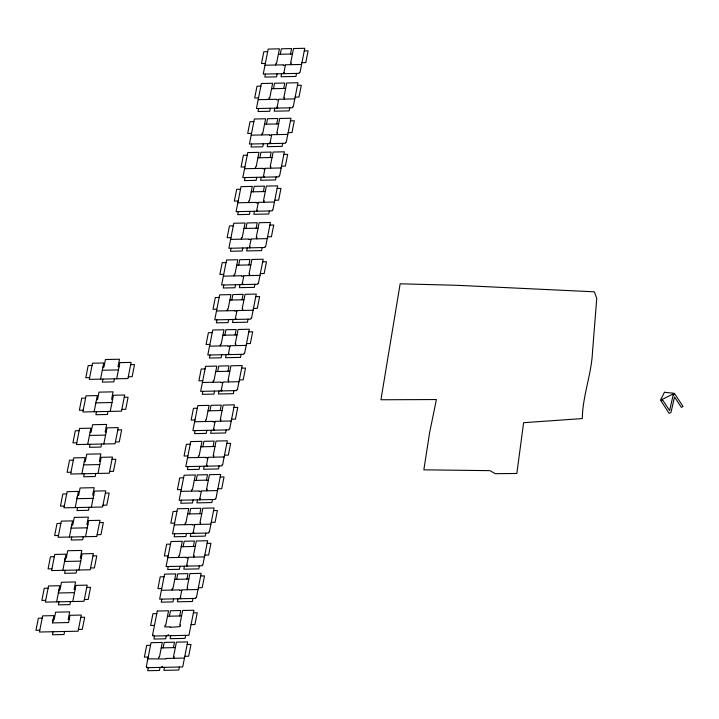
<?xml version="1.0" encoding="UTF-8"?>
<svg xmlns="http://www.w3.org/2000/svg" width="719" height="719" viewBox="0 0 719 719"><rect width="100%" height="100%" fill="white"/><g stroke="black" fill="none" stroke-linecap="round" stroke-linejoin="round"><path stroke-width="1.08" d="M52.46 622.897L53.889 615.626L42.628 615.868L39.437 632.019L78.092 631.201L81.283 615.051L70.022 615.293L68.584 622.555L52.46 622.897L53.098 619.67L54.123 619.643L55.597 612.175L69.671 611.878L68.197 619.347L69.222 619.329M56.603 601.875L59.794 585.724L48.533 585.958L45.342 602.109L83.997 601.291L87.179 585.14L75.917 585.383L72.736 601.533M62.823 570.338L66.013 554.187L54.752 554.43L51.561 570.58L90.217 569.763L93.407 553.612L82.137 553.846L78.955 569.996M69.392 537.039L72.583 520.889L61.322 521.122L58.131 537.273L96.786 536.464L99.977 520.313L88.707 520.547L85.525 536.698M75.207 507.578L78.398 491.428L67.128 491.661L63.946 507.821L102.601 507.003L105.783 490.852L94.522 491.086L91.34 507.237M81.876 473.794L85.058 457.644L73.796 457.877L70.615 474.028L109.27 473.21L112.452 457.059L101.19 457.302L98 473.453M87.691 444.333L90.873 428.182L79.611 428.416L76.421 444.567L115.076 443.749L118.267 427.598L107.005 427.841L103.815 443.991M94.117 411.744L97.299 395.594L86.037 395.827L82.856 411.978L121.511 411.169L124.693 395.019L113.431 395.252L110.241 411.403M100.552 379.129L103.734 362.978L92.472 363.221L89.291 379.371L127.946 378.553L131.128 362.403L119.866 362.637L116.676 378.787M53.071 631.731L52.478 634.76L63.991 634.518L64.593 631.489M58.976 601.821L58.374 604.85L69.896 604.607L70.489 601.578M65.195 570.293L64.593 573.322L76.115 573.079L76.717 570.05M71.765 536.985L71.163 540.014L82.685 539.771L83.287 536.742M77.58 507.533L76.978 510.553L88.5 510.31L89.093 507.281M84.24 473.74L83.647 476.769L95.169 476.526L95.762 473.497M90.055 444.279L89.462 447.308L100.975 447.065L101.577 444.036M96.481 411.69L95.888 414.719L107.41 414.477L108.003 411.448M102.916 379.084L102.323 382.113L113.845 381.87L114.438 378.841M148.312 667.672L147.71 670.701L159.447 670.459L160.04 667.43M154.558 636.009L153.956 639.038L165.694 638.796L166.287 635.767M161.838 599.125L161.236 602.154L172.973 601.902L173.567 598.873M168.273 566.509L167.671 569.538L179.408 569.295L180.002 566.266M174.735 533.75L174.133 536.778L185.87 536.527L186.464 533.498M181.35 500.19L180.757 503.219L192.485 502.976L193.087 499.948M187.992 466.568L187.389 469.597L199.127 469.345L199.72 466.316M195.083 430.6L194.49 433.629L206.218 433.377L206.82 430.348M202.83 391.316L202.237 394.345L213.965 394.102L214.568 391.073M210.002 355.006L209.4 358.035L221.137 357.783L221.731 354.755M216.94 319.829L216.338 322.858L228.076 322.615L228.669 319.587M223.816 284.985L223.214 288.004L234.951 287.762L235.544 284.733M231.069 248.235L230.466 251.264L242.204 251.012L242.797 247.983M238.286 211.62L237.692 214.648L249.421 214.406L250.023 211.377M245.008 177.566L244.406 180.595L256.144 180.352L256.737 177.323M251.632 143.998L251.03 147.027L262.768 146.775L263.361 143.746M258.633 108.506L258.031 111.535L269.769 111.283L270.362 108.254M265.428 74.057L264.835 77.086L276.563 76.843L277.157 73.814M158.486 658.613L158.809 656.995L159.447 656.986L162.314 642.444L151.053 642.687L146.29 666.828L146.928 666.819L146.757 667.708L161.604 667.394L161.775 666.504L162.413 666.495L162.242 667.376L182.716 666.944L187.659 641.914L176.398 642.148L173.531 656.69L174.169 656.672L173.845 658.289M172.012 590.065L172.335 588.448L172.973 588.439L175.84 573.897L164.579 574.139L159.636 599.17L195.604 598.415L195.784 597.525L196.422 597.507L201.185 573.367L189.924 573.6L187.048 588.142L187.695 588.124L187.371 589.742M178.447 557.45L178.77 555.832L179.408 555.823L182.275 541.29L171.014 541.524L166.071 566.554L202.039 565.799L202.21 564.909L202.857 564.9L207.62 540.751L196.35 540.985L193.483 555.526L194.13 555.508L193.806 557.126M184.909 524.69L185.232 523.072L185.87 523.055L188.738 508.522L177.476 508.755L172.533 533.795L208.501 533.031L208.681 532.15L209.319 532.132L214.082 507.991L202.821 508.225L199.954 522.758L200.592 522.749L200.268 524.367M191.533 491.131L191.847 489.522L192.494 489.504L195.361 474.971L184.1 475.205L179.157 500.244L215.125 499.48L215.296 498.591L215.934 498.582L220.706 474.432L209.436 474.675L206.569 489.208L207.207 489.19L206.892 490.807M198.165 457.509L198.489 455.891L199.127 455.882L201.994 441.34L190.733 441.583L185.79 466.613L221.758 465.858L221.928 464.968L222.575 464.95L227.339 440.81L216.068 441.044L213.201 455.585L213.849 455.567L213.525 457.185M205.266 421.532L205.58 419.923L206.218 419.905L209.094 405.372L197.824 405.606L192.89 430.645L228.858 429.881L229.028 429L229.667 428.982L234.43 404.833L223.169 405.076L220.302 419.608L220.94 419.599L220.625 421.208M213.013 382.256L213.327 380.648L213.974 380.63L216.841 366.097L205.58 366.331L200.637 391.37L236.605 390.606L236.776 389.716L237.414 389.707L242.186 365.558L230.916 365.8L228.049 380.333L228.687 380.324L228.372 381.933M220.176 345.947L220.499 344.329L221.137 344.311L224.004 329.778L212.743 330.012L207.8 355.051L243.768 354.287L243.948 353.406L244.586 353.389L249.349 329.239L238.088 329.482L235.212 344.015L235.859 344.006L235.535 345.614M227.114 310.77L227.438 309.152L228.076 309.143L230.943 294.61L219.681 294.844L214.738 319.874L250.706 319.119L250.886 318.229L251.524 318.22L256.288 294.071L245.026 294.314L242.159 308.846L242.797 308.828L242.474 310.446M233.99 275.916L234.313 274.307L234.951 274.29L237.818 259.757L226.557 259.99L221.614 285.03L257.582 284.266L257.762 283.376L258.4 283.367L263.163 259.217L251.902 259.46L249.035 273.993L249.673 273.984L249.349 275.593M241.242 239.166L241.566 237.558L242.204 237.54L245.071 223.007L233.81 223.241L228.867 248.28L264.835 247.516L265.005 246.626L265.653 246.617L270.416 222.468L259.146 222.71L256.279 237.243L256.926 237.234L256.602 238.843M248.468 202.56L248.783 200.943L249.421 200.934L252.297 186.392L241.027 186.634L236.093 211.665L272.061 210.91L272.231 210.02L272.869 210.002L277.633 185.862L266.372 186.095L263.505 200.637L264.143 200.619L263.828 202.237M255.182 168.507L255.506 166.889L256.144 166.88L259.011 152.347L247.749 152.581L242.806 177.611L278.774 176.856L278.954 175.966L279.592 175.957L284.356 151.808L273.094 152.042L270.227 166.583L270.865 166.565L270.542 168.183M261.806 134.938L262.129 133.321L262.768 133.303L265.635 118.77L254.373 119.012L249.43 144.043L285.398 143.279L285.578 142.398L286.216 142.38L290.979 118.24L279.718 118.473L276.851 133.006L277.489 132.997L277.166 134.615M268.807 99.447L269.131 97.829L269.769 97.811L272.636 83.278L261.374 83.521L256.431 108.551L292.399 107.787L292.579 106.906L293.217 106.888L297.981 82.748L286.719 82.982L283.852 97.514L284.49 97.505L284.167 99.123M275.611 64.998L275.925 63.38L276.563 63.371L279.43 48.829L268.169 49.072L263.235 74.102L299.194 73.347L299.374 72.457L300.012 72.448L304.775 48.299L293.514 48.533L290.647 63.074L291.285 63.056L290.97 64.674M163.159 647.855L164.238 642.409L174.474 642.193L173.396 647.639M169.405 616.192L170.484 610.746L180.721 610.53L179.651 615.976M176.685 579.307L177.764 573.861L188.001 573.645L186.922 579.092M183.12 546.692L184.199 541.245L194.436 541.03L193.357 546.476M189.582 513.932L190.661 508.486L200.898 508.261L199.819 513.717M196.206 480.382L197.276 474.926L207.521 474.711L206.443 480.166M202.839 446.751L203.917 441.304L214.154 441.089L213.076 446.535M209.939 410.783L211.009 405.327L221.245 405.112L220.176 410.567M217.686 371.507L218.756 366.052L229.002 365.836L227.923 371.292M224.849 335.189L225.928 329.733L236.165 329.518L235.086 334.973M231.788 300.021L232.866 294.565L243.103 294.35L242.024 299.805M238.663 265.167L239.742 259.712L249.978 259.496L248.9 264.952M245.916 228.417L246.985 222.962L257.231 222.746L256.153 228.202M253.142 191.802L254.211 186.356L264.448 186.14L263.379 191.587M259.856 157.758L260.934 152.302L271.171 152.086L270.092 157.542M266.479 124.18L267.558 118.734L277.795 118.509L276.716 123.965M273.481 88.689L274.559 83.242L284.796 83.027L283.717 88.473M280.275 54.24L281.354 48.793L291.59 48.577L290.521 54.024M164.48 667.331L163.887 670.36L178.815 670.045L179.417 667.016M170.727 635.668L170.133 638.697L185.062 638.382L185.664 635.353M178.006 598.783L177.404 601.812L192.341 601.497L192.935 598.469M184.441 566.168L183.839 569.196L198.777 568.882L199.37 565.853M190.903 533.408L190.31 536.437L205.239 536.122L205.841 533.094M197.527 499.849L196.925 502.878L211.862 502.563L212.456 499.534M204.16 466.227L203.558 469.255L218.495 468.941L219.088 465.912M211.251 430.259L210.658 433.287L225.586 432.973L226.188 429.944M219.007 390.983L218.405 394.003L233.342 393.688L233.936 390.66M226.17 354.665L225.568 357.694L240.506 357.379L241.099 354.35M233.109 319.488L232.507 322.516L247.444 322.202L248.037 319.173M239.984 284.643L239.391 287.663L254.319 287.348L254.921 284.32M247.237 247.893L246.635 250.922L261.572 250.607L262.165 247.579M254.454 211.278L253.861 214.307L268.789 213.992L269.391 210.964M261.177 177.225L260.575 180.253L275.512 179.939L276.105 176.91M267.801 143.656L267.198 146.685L282.136 146.37L282.729 143.342M274.802 108.165L274.209 111.193L289.137 110.879L289.739 107.85M281.596 73.715L281.003 76.744L295.931 76.43L296.534 73.401M180.118 598.738L181.871 589.859L197.995 589.517M186.554 566.123L188.306 557.243L204.43 556.901M193.016 533.363L194.768 524.475L210.892 524.142M199.639 499.804L201.392 490.924L217.515 490.583M206.272 466.182L208.025 457.302L224.148 456.96M213.363 430.214L215.116 421.325L231.248 420.983M221.119 390.938L222.872 382.05L238.996 381.708M228.282 354.62L230.035 345.731L246.159 345.399M235.221 319.443L236.973 310.563L253.097 310.222M242.096 284.598L243.849 275.71L259.972 275.368M249.349 247.848L251.102 238.96L267.225 238.618M256.566 211.233L258.319 202.354L274.451 202.012M263.289 177.18L265.041 168.3L281.165 167.958M269.913 143.611L271.665 134.723L287.789 134.39M276.914 108.12L278.666 99.231L294.79 98.898M283.708 73.671L285.461 64.791L301.594 64.449M180.757 598.729L180.936 597.84L180.289 597.849M187.192 566.114L187.362 565.224L186.724 565.233M193.654 533.345L193.833 532.455L193.186 532.473M200.277 499.795L200.448 498.905L199.81 498.923M206.91 466.173L207.081 465.283L206.443 465.292M214.01 430.196L214.181 429.306L213.543 429.324M221.758 390.92L221.928 390.031L221.29 390.049M228.921 354.602L229.1 353.712L228.453 353.73M235.859 319.434L236.039 318.544L235.392 318.562M242.734 284.58L242.914 283.69L242.267 283.708M249.987 247.83L250.158 246.941L249.52 246.959M257.213 211.224L257.384 210.334L256.746 210.343M263.927 177.171L264.107 176.281L263.46 176.299M270.551 143.593L270.73 142.704L270.083 142.722M277.552 108.102L277.732 107.221L277.094 107.23M284.347 73.662L284.526 72.772L283.888 72.781M267.657 51.678L263.819 51.759L261.491 63.533L265.329 63.452M304.263 50.905L308.1 50.824L305.782 62.598L301.935 62.679M278.361 54.285L292.435 53.988M264.987 65.222L283.412 64.836L283.313 65.339L285.362 65.294M260.862 86.127L257.016 86.208L254.697 97.982L258.534 97.901M297.468 85.354L301.306 85.273L298.978 97.047L295.141 97.128M271.566 88.734L285.641 88.437M258.184 99.671L276.617 99.276L276.518 99.779L278.568 99.743M253.861 121.619L250.014 121.7L247.696 133.473L251.533 133.392M290.467 120.846L294.305 120.765L291.977 132.539L288.139 132.62M264.556 124.225L278.639 123.92M251.183 135.163L269.616 134.768L269.517 135.271L271.566 135.235M247.237 155.187L243.39 155.268L241.072 167.051L244.909 166.97M283.843 154.414L287.681 154.333L285.353 166.116L281.515 166.197M257.932 157.794L272.016 157.497M244.559 168.731L262.992 168.345L262.893 168.848L264.943 168.803M240.514 189.241L236.677 189.322L234.349 201.095L238.196 201.014M277.121 188.468L280.958 188.387L278.639 200.161L274.802 200.242M251.219 191.847L265.293 191.551M237.845 202.785L256.279 202.399L256.171 202.902L258.22 202.857M233.289 225.847L229.451 225.937L227.132 237.71L230.97 237.629M269.895 225.083L273.741 224.993L271.414 236.776L267.576 236.857M243.993 228.453L258.076 228.157M230.619 239.391L249.053 239.005L248.954 239.508L251.003 239.463M226.045 262.597L222.198 262.678L219.879 274.46L223.717 274.379M262.651 261.824L266.488 261.743L264.161 273.526L260.323 273.606M236.74 265.203L250.823 264.907M223.366 276.141L241.8 275.754L241.701 276.258L243.75 276.213M219.169 297.45L215.323 297.531L213.004 309.314L216.841 309.233M255.775 296.677L259.613 296.596L257.285 308.379L253.448 308.46M229.864 300.057L243.948 299.76M216.491 310.994L234.924 310.608L234.825 311.111L236.875 311.066M212.231 332.627L208.384 332.708L206.065 344.482L209.903 344.401M248.837 331.854L252.675 331.774L250.347 343.547L246.509 343.628M222.926 335.234L237.009 334.928M209.553 346.172L227.986 345.776L227.887 346.279L229.936 346.243M92.023 365.486L88.185 365.567L85.795 377.682L89.632 377.601M130.678 364.677L134.516 364.596L132.134 376.702L128.288 376.783M102.943 367.014L103.967 366.996L105.441 359.527L119.516 359.23L118.042 366.699L119.066 366.681M102.305 370.249L118.428 369.908M205.059 368.937L201.221 369.018L198.902 380.8L202.74 380.719M241.665 368.164L245.512 368.083L243.184 379.866L239.346 379.947M215.763 371.543L229.846 371.247M202.39 382.481L220.823 382.095L220.724 382.598L222.773 382.553M85.588 398.101L81.75 398.182L79.36 410.297L83.206 410.216M124.243 397.283L128.081 397.203L125.699 409.318L121.853 409.399M96.508 399.629L97.532 399.611L99.006 392.143L113.081 391.846L111.607 399.315L112.631 399.288M95.87 402.865L111.993 402.523M197.312 408.221L193.474 408.302L191.146 420.076L194.993 419.995M233.918 407.448L237.755 407.367L235.437 419.141L231.599 419.222M208.016 410.819L222.09 410.522M194.642 421.756L213.076 421.37L212.968 421.873L215.017 421.828M79.162 430.69L75.324 430.771L72.934 442.886L76.771 442.805M117.817 429.872L121.655 429.791L119.264 441.906L115.426 441.987M90.082 432.218L91.097 432.2L92.571 424.722L106.655 424.426L105.181 431.894L106.205 431.876M89.444 435.444L105.567 435.103M190.211 444.189L186.374 444.27L184.055 456.044L187.893 455.963M226.818 443.416L230.664 443.335L228.336 455.109L224.499 455.19M200.916 446.796L214.999 446.499M73.347 460.151L69.509 460.232L67.119 472.347L70.956 472.257M112.002 459.333L115.84 459.252L113.458 471.367L109.612 471.448M187.542 457.733L205.976 457.338L205.877 457.85L207.926 457.805M84.267 461.679L85.291 461.652L86.765 454.183L100.84 453.887L99.366 461.355L100.39 461.337M83.629 464.905L99.752 464.564M183.579 477.811L179.741 477.892L177.413 489.675L181.26 489.594M220.185 477.039L224.031 476.958L221.704 488.74L217.866 488.821M194.283 480.418L208.366 480.121M180.909 491.356L199.343 490.969L199.244 491.472L201.284 491.428M66.687 493.935L62.841 494.016L60.45 506.131L64.297 506.05M105.334 493.117L109.18 493.036L106.789 505.151L102.952 505.232M93.722 495.121L92.706 495.148L94.18 487.68L80.097 487.976L78.623 495.445L77.598 495.463L76.96 498.698L93.093 498.357M176.964 511.371L173.117 511.452L170.798 523.225L174.636 523.144M213.57 510.598L217.408 510.517L215.08 522.291L211.242 522.371M187.668 513.977L201.742 513.672M60.872 523.396L57.035 523.477L54.644 535.592L58.482 535.511M99.528 522.578L103.365 522.497L100.975 534.612L97.137 534.693M87.916 524.582L86.891 524.609L88.365 517.141L74.282 517.437L72.808 524.906L71.783 524.924L71.145 528.159L87.278 527.818M174.286 524.915L192.719 524.519L192.62 525.023L194.669 524.987M170.493 544.13L166.655 544.211L164.336 555.985L168.174 555.904M207.099 543.357L210.946 543.276L208.618 555.05L204.78 555.131M181.197 546.737L195.28 546.44M54.302 556.695L50.465 556.776L48.074 568.891L51.912 568.81M92.958 555.886L96.795 555.805L94.405 567.911L90.567 567.992M81.346 557.89L80.321 557.908L81.795 550.439L67.712 550.736L66.238 558.205L65.213 558.223L64.575 561.458L80.708 561.117M167.824 557.674L186.257 557.288L186.158 557.791L188.207 557.746M164.067 576.746L160.22 576.827L157.901 588.6L161.739 588.519M200.673 575.973L204.511 575.892L202.183 587.666L198.345 587.747M174.762 579.352L188.845 579.056M48.083 588.232L44.236 588.313L41.855 600.419L45.692 600.338M86.738 587.414L90.576 587.333L88.185 599.448L84.348 599.529M75.127 589.418L74.102 589.436L75.576 581.968L61.492 582.264L60.019 589.733L58.994 589.76L58.356 592.986L74.488 592.645M161.389 590.29L179.822 589.895L179.723 590.407L181.772 590.362M156.787 613.631L152.949 613.711L150.622 625.485L154.459 625.404M193.393 612.858L197.231 612.777L194.912 624.55L191.065 624.631M42.178 618.142L38.341 618.223L35.95 630.329L39.788 630.248M80.834 617.324L84.671 617.244L82.281 629.359L78.443 629.44M167.491 616.237L181.565 615.94M150.541 645.294L146.694 645.374L144.375 657.148L148.213 657.067M187.147 644.521L190.984 644.44L188.657 656.213L184.819 656.294M161.245 647.9L175.319 647.603M147.862 658.838L165.945 658.955L166.044 658.451L184.468 658.065M592.537 351.366C591.611 374.114 582.615 395.693 582.309 418.575L523.603 422.691L516.844 473.47L495.256 473.686L489.972 470.648L423.842 469.831L429.647 432.452L436.406 399.548L380.935 399.755L400.15 283.807L457.176 285.308L594.343 291.806L596.752 298.466L592.537 351.366M157.299 611.024L152.536 635.174L153.174 635.156L153.003 636.045L167.851 635.731L168.021 634.841L168.659 634.832L168.489 635.713L188.962 635.281L193.905 610.251L182.644 610.485L179.777 625.027L180.415 625.009L180.092 626.626L170.142 627.336L170.241 626.833L164.741 626.95L165.055 625.332L165.694 625.323L168.561 610.782L157.299 611.024M673.146 395.082L669.614 410.585L662.783 400.195L661.076 401.04L669.164 413.344L670.98 412.445L674.521 396.942L681.342 407.331L683.05 406.487L674.97 394.183L673.146 395.082M664.437 392.268L660.419 400.267L674.422 393.356L664.437 392.268"/></g></svg>
